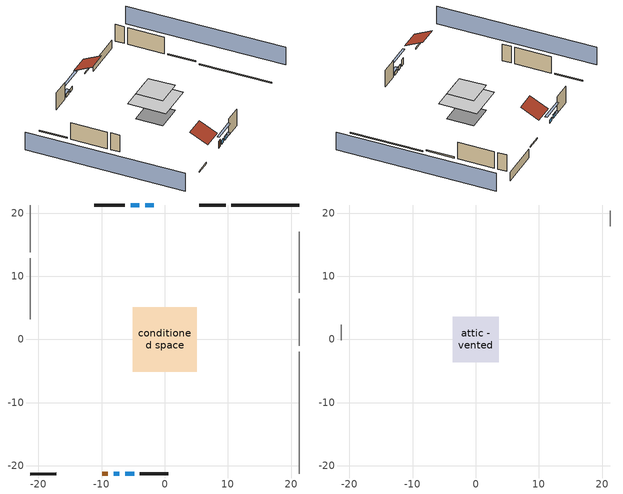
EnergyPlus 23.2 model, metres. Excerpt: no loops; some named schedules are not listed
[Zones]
conditioned space
 floor adiabatic (AdiabaticFloorConstruction): -5.1,-5.1 -5.1,5.1 5.1,5.1 5.1,-5.1 z2.74
 floor foundation (Slab1 construction): -3.6,-3.6 -3.6,3.6 3.6,3.6 3.6,-3.6 z-2.13
 wall outside (RimJoist1 construction): 9.62,21.3 5.48,21.3 z0.3:0.61
 wall outside (RimJoist3 construction): -21.3,-21.3 -17.15,-21.3 z0.3:0.61
 wall outside (AdiabaticWallConstruction 1): -9.9,-21.3 -8.99,-21.3 z0.3:2.34
 wall outside (AdiabaticWallConstruction): -1.77,21.3 -3.11,21.3 / -4.03,21.3 -5.37,21.3 z0.3:1.19; -8.06,-21.3 -7.18,-21.3 z0.3:1.49; -6.25,-21.3 -4.86,-21.3 z0.3:1.25
 wall outside (Wall1 construction): -6.3,21.3 -11.19,21.3 z0.3:5.18
 wall outside (Wall3 construction): -3.93,-21.3 0.58,-21.3 z0.3:5.18
 wall foundation (FoundationWall1 construction): 21.3,21.3 10.55,21.3 z-2.13:0.3
 wall adiabatic (FoundationWall2 construction): 21.3,-21.3 21.3,-1.96 z-0.3:0
 wall adiabatic (RimJoist2 construction): 21.3,-1.03 21.3,6.44 z0.3:0.61
 wall adiabatic (RimJoist4 construction): -21.3,21.3 -21.3,13.83 z0.3:0.61
 wall adiabatic (Wall2 construction): 21.3,7.37 21.3,17.04 z0.3:5.18
 wall adiabatic (Wall4 construction): -21.3,12.9 -21.3,3.23 z0.3:5.18
 window (WindowConstruction): -1.77,21.3 -3.11,21.3 z0.3:1.19
 window (WindowConstruction 1): -4.03,21.3 -5.37,21.3 z0.3:1.19
 window (WindowConstruction 2): -8.06,-21.3 -7.18,-21.3 z0.3:1.49
 window (WindowConstruction 3): -6.25,-21.3 -4.86,-21.3 z0.3:1.25
 door (Door): -9.9,-21.3 -8.99,-21.3 z0.3:2.34
 ceiling adiabatic (AdiabaticFloorConstruction): 5.1,-5.1 5.1,5.1 -5.1,5.1 -5.1,-5.1 z2.74
attic - vented
 floor to conditioned space (Floor1 construction Reversed): -3.6,-3.6 -3.6,3.6 3.6,3.6 3.6,-3.6 z5.18
 wall adiabatic (Wall5 construction): -21.3,2.3 -21.3,-0.1 z0.3:5.18
 wall adiabatic (Wall6 construction): 21.3,17.97 21.3,20.37 z0.3:5.18
 roof outside (Roof1 construction): -0.84,21.3,5.18 -0.84,16.47,7.59 4.55,16.47,7.59 4.55,21.3,5.18
 roof outside (Roof2 construction): -10.83,-21.3,5.18 -10.83,-16.47,7.59 -16.22,-16.47,7.59 -16.22,-21.3,5.18
shading: -29.53,21.3 -29.53,-21.3 / 29.53,-21.3 29.53,21.3 z0:5.18; -5.85,21.3 0.97,21.3 0.97,21.91 -5.85,21.91 z3.93; -5.67,21.3 -3.73,21.3 -3.73,21.91 -5.67,21.91 z1.49; -4.43,-21.3 -10.8,-21.3 -10.8,-21.91 -4.43,-21.91 z4.24; -4.56,-21.3 -6.55,-21.3 -6.55,-21.91 -4.56,-21.91 z1.55
[Building]
Building 1: Terrain=Suburbs
[Site:GroundTemperature:Undisturbed:Xing]
Site Ground Temperature Undisturbed Xing 1: 1.9041, 962, 3688.73, 8.4, 13.9, -0.7, 27, 14
[Site:Location]
Minneapolis Crystal_MN_USA: Latitude {deg}=45.07; Longitude {deg}=-93.35; Time Zone {hr}=-6; Elevation {m}=265
[Site:GroundTemperature:Deep]
8.4, 8.4, 8.4, 8.4, 8.4, 8.4, 8.4, 8.4, 8.4, 8.4, 8.4, 8.4
[Site:GroundTemperature:Shallow]
0.698574, -1.80529, -2.00581, -0.817597, 3.95241, 8.7002, 12.8163, 15.4237, 15.6452, 13.5245, 9.5134, 4.91126
[Site:WaterMainsTemperature]
Calculation Method=Schedule; Temperature Schedule=mains temperature schedule
[Material] Roughness=Rough; Thermal Absorptance=0.9
Name | Thickness {m} | Conductivity {W/m-K} | Density {kg/m3} | Specific Heat {J/kg-K} | Solar Absorptance | Visible Absorptance
asphalt or fiberglass shingles | 0.00635 | 0.162714 | 1121.4 | 1465.45 | 0.85 | 0.85
ceiling loosefill ins | 0.338667 | 0.0480833 | 16.02 | 1046.75 | 0.7 | 0.7
ceiling stud and cavity | 0.1397 | 0.0920385 | 65.682 | 1177.47 | 0.7 | 0.7
concrete 4.0 in. | 0.1016 | 1.803125 | 2242.8 | 837.4 | 0.7 | 0.7
concrete 8.0 in. | 0.2032 | 1.803125 | 2242.8 | 837.4 | 0.7 | 0.7
door material | 0.04445 | 0.0612267 | 512.64 | 1214.23 | 0.7 | 0.7
exterior vertical ins; wall rigid ins | 0.051816 | 0.029427 | 32.04 | 1214.23 | 0.7 | 0.7
floor covering | 0.0127 | 0.0450781 | 54.468 | 1339.84 | 0.9 | 0.9
floor covering 1 | 0.0127 | 0.0433444 | 54.468 | 1339.84 | 0.6 | 0.6
floor rigid ins; wall rigid ins 1 | 0.512978 | 0.029427 | 32.04 | 1214.23 | 0.7 | 0.7
floor stud and cavity | 0.1397 | 1.75129 | 37.0049 | 1207.88 | 0.7 | 0.7
furniture material conditioned space 1 | 0.1524 | 0.115458 | 640.8 | 1214.23 | 0.6 | 0.6
gypsum board | 0.0127 | 0.160291 | 801 | 837.4 | 0.6 | 0.6
gypsum board 1 | 0.0127 | 0.160291 | 801 | 837.4 | 0.7 | 0.7
osb sheathing 0.5 in. | 0.0127 | 0.115458 | 512.64 | 1214.23 | 0.6 | 0.6
osb sheathing 0.5 in. 1; osb sheathing 0.5 in. 2; osb sheathing 0.5 in. 3; osb sheathing 0.5 in. 4; osb sheathing 0.5 in. 5; osb sheathing 0.5 in. 6 | 0.0127 | 0.115458 | 512.64 | 1214.23 | 0.7 | 0.7
osb sheathing 0.75 in. | 0.01905 | 0.115458 | 512.64 | 1214.23 | 0.7 | 0.7
osb sheathing 2.0 in. | 0.0508 | 0.115458 | 512.64 | 1214.23 | 0.7 | 0.7
rim joist stud and cavity | 0.0508 | 0.0316358 | 125.044 | 1163.47 | 0.6 | 0.6
rim joist stud and cavity 1; rim joist stud and cavity 2 | 0.0508 | 0.10928 | 50.32683 | 1063.81 | 0.7 | 0.7
roof rigid ins | 0.00281632 | 0.029427 | 32.04 | 1214.23 | 0.7 | 0.7
vinyl siding | 0.009525 | 0.089435 | 177.822 | 1046.75 | 0.5 | 0.5
wall layer 1 | 0.1524 | 56.523 | 2242.8 | 837.4 | 0.7 | 0.7
wall stud and cavity | 0.1397 | 0.230397 | 139.0536 | 1170.24 | 0.7 | 0.7
wall stud and cavity 1 | 0.1397 | 0.506836 | 139.0536 | 1170.24 | 0.7 | 0.7
wall stud and cavity 2 | 0.1397 | 0.393673 | 139.0536 | 1170.24 | 0.6 | 0.6
wall stud and cavity 3 | 0.0889 | 0.380278 | 52.3479 | 1209.89 | 0.7 | 0.7
wall stud and cavity 4 | 0.0889 | 0.391764 | 83.0341 | 1211.67 | 0.7 | 0.7
wood siding; wood siding 1 | 0.0254 | 0.102417 | 544.68 | 1172.36 | 0.7 | 0.7
[WindowMaterial:SimpleGlazingSystem]
WindowMaterial: U-Factor {W/m2-K}=2.15764; Solar Heat Gain Coefficient=0.44
[Construction]
AdiabaticFloorConstruction: floor stud and cavity, floor rigid ins, osb sheathing 0.75 in., floor covering 1
AdiabaticWallConstruction: wood siding, wall rigid ins 1, wall stud and cavity 3, gypsum board
AdiabaticWallConstruction 1: wood siding 1, wall rigid ins 1, wall stud and cavity 3, gypsum board
Door: door material
Floor1 construction Reversed: gypsum board, ceiling stud and cavity, ceiling loosefill ins
FoundationWall1 construction: concrete 8.0 in., gypsum board 1
FoundationWall2 construction: osb sheathing 0.5 in. 6, wall layer 1, gypsum board
furniture construction conditioned space 1: furniture material conditioned space 1
PartitionWallConstruction: gypsum board, wall stud and cavity 4, gypsum board
RimJoist1 construction; RimJoist3 construction: vinyl siding, osb sheathing 2.0 in., rim joist stud and cavity
RimJoist2 construction: rim joist stud and cavity 1
RimJoist4 construction: rim joist stud and cavity 2
Roof1 construction; Roof2 construction: asphalt or fiberglass shingles, roof rigid ins, osb sheathing 0.5 in.
Slab1 construction: concrete 4.0 in., floor covering
Wall1 construction; Wall3 construction: vinyl siding, wall rigid ins, osb sheathing 0.5 in. 1, wall stud and cavity, gypsum board
Wall2 construction: osb sheathing 0.5 in. 2, wall stud and cavity 1, gypsum board
Wall4 construction: osb sheathing 0.5 in. 3, wall stud and cavity 1, gypsum board
Wall5 construction: osb sheathing 0.5 in. 4, wall stud and cavity 2
Wall6 construction: osb sheathing 0.5 in. 5, wall stud and cavity 2
WindowConstruction; WindowConstruction 1; WindowConstruction 2; WindowConstruction 3: WindowMaterial
[Zone] Multiplier=1; Part of Total Floor Area=Yes
Name | Volume {m3}
attic - vented | 27.9175
conditioned space | 380.125
[Space]
Name | Zone | Volume {m3}
attic - vented 1 | attic - vented | 27.9175
conditioned space 1 | conditioned space | 380.125
[ZoneInfiltration:EffectiveLeakageArea]
infil|attic - vented 1: Zone or Space=attic - vented 1; Schedule=Always On Discrete; Effective Air Leakage Area {cm2}=1731.85; Stack Coefficient=0.000506741; Wind Coefficient=4.22484e-05
[ZoneMixing]
whole house fan mix: Zone or Space=attic - vented; Schedule=Always On Continuous; Design Flow Rate Calculation Method=Flow/Zone; Design Flow Rate {m3/s}=0; Source Zone or Space=conditioned space
[SurfaceProperty:ExposedFoundationPerimeter]
Slab1: Exposed Perimeter Calculation Method=TotalExposedPerimeter; Total Exposed Perimeter {m}=10.7442
[SurfaceProperty:IncidentSolarMultiplier] Incident Solar Multiplier=1; Incident Solar Multiplier Schedule=trans schedule winter=0.85 summer=0.7
Window1; Window2; Window3; Window4
[InternalMass] Zone or ZoneList=conditioned space; Space or SpaceList=conditioned space 1
Name | Construction | Surface Area {m2}
furniture mass conditioned space 1 | furniture construction conditioned space 1 | 62.3271
partition wall mass | PartitionWallConstruction | 155.891
[Lights]
interior lighting: Zone or ZoneList or Space or SpaceList=conditioned space 1; Schedule=lighting_interior; Design Level Calculation Method=LightingLevel; Lighting Level {W}=912.809; Return Air Fraction=0; Fraction Radiant=0.6; Fraction Visible=0.2; Fraction Replaceable=1
[People]
occupants: Zone or ZoneList or Space or SpaceList=conditioned space 1; Number of People Schedule=occupants; Number of People Calculation Method=People; Number of People=2; Fraction Radiant=0.314171; Sensible Heat Fraction=0.56303; Activity Level Schedule=occupants activity schedule; Carbon Dioxide Generation Rate {m3/s-W}=0; Enable ASHRAE 55 Comfort Warnings=No; Mean Radiant Temperature Calculation Type=ZoneAveraged
[ElectricEquipment] Zone or ZoneList or Space or SpaceList=conditioned space 1; Design Level Calculation Method=EquipmentLevel
Name | Schedule | Design Level {W} | Fraction Latent | Fraction Radiant | Fraction Lost
ceiling fan | ceiling_fan | 16.713 | 0 | 0.558 | 0
clothes dryer | clothes_dryer | 3127.5 | 0.015 | 0.081 | 0.85
clothes washer | clothes_washer | 156.412 | 0.03 | 0.162 | 0.7
cooking range | cooking_range | 1543.72 | 0.08 | 0.432 | 0.2
dishwasher | dishwasher | 319.298 | 0.3 | 0.18 | 0.4
fridge | fridge schedule | 57.4402 | 0 | 0.6 | 0
mech vent bath fan 0 | mech vent bath fan 0 schedule | 30 | 0 | 0 | 1
mech vent house fan | mech vent house fan schedule | 0 | 0 | 0 | 1
mech vent house fan cfis | mech vent house fan cfis schedule | 0 | 0 | 0 | 0
mech vent range fan 0 | mech vent range fan 0 schedule | 30 | 0 | 0 | 1
misc plug loads | plug_loads_other | 448.759 | 0.021 | 0.558 | 0.049
whole house fan | Always On Discrete | 0 | 0 | 0 | 1
[OtherEquipment] Zone or ZoneList or Space or SpaceList=conditioned space 1; Design Level Calculation Method=EquipmentLevel
Name | Fuel Type | Schedule | Design Level {W} | Fraction Latent | Fraction Radiant | Fraction Lost
mech vent house fan latent load equip | None | Always On Discrete | 0 | 1 | 0 | 0
mech vent house fan sensible load equip | None | Always On Discrete | 0 | 0 | 0 | 0
water heater energy adjustment1 | NaturalGas | Always On Discrete | 0.01 | 0 | 0 | 1
water latent | None | hot_water_fixtures | 239.773 | 1 | 0 | 0
water sensible | None | hot_water_fixtures | -236.306 | 0 | 0.6 | 0
[ZoneInfiltration:DesignFlowRate] Zone or ZoneList or Space or SpaceList=conditioned space 1; Schedule=Always On Discrete; Design Flow Rate Calculation Method=Flow/Zone; Design Flow Rate {m3/s}=0
infil flow; natural vent flow; whole house fan flow
[GroundHeatExchanger:System]
ground source heat pump exchanger: Design Flow Rate {m3/s}=0.000189271; Undisturbed Ground Temperature Model Type=Site:GroundTemperature:Undisturbed:Xing; Undisturbed Ground Temperature Model=Site Ground Temperature Undisturbed Xing 1; Ground Thermal Conductivity {W/m-K}=1.9041; Ground Thermal Heat Capacity {J/m3-K}=3.54856e+06; GHE:Vertical:ResponseFactors Object=ground source heat pump exchanger Response Factors
[GroundHeatExchanger:Vertical:Properties]
ground source heat pump exchanger Properties: Depth of Top of Borehole {m}=1; Borehole Length {m}=73.7616; Borehole Diameter {m}=0.127; Grout Thermal Conductivity {W/m-K}=0.6924; Grout Thermal Heat Capacity {J/m3-K}=3900000; Pipe Thermal Conductivity {W/m-K}=0.39813; Pipe Thermal Heat Capacity {J/m3-K}=1770000; Pipe Outer Diameter {m}=0.02667; Pipe Thickness {m}=0.0024257; U-Tube Distance {m}=0.0512089
[GroundHeatExchanger:ResponseFactors]
ground source heat pump exchanger Response Factors: GHE:Vertical:Properties Object=ground source heat pump exchanger Properties; Number of Boreholes=3; G-Function Reference Ratio=0.0005; g-Function Ln(T/Ts) Value 1=-8.5; g-Function g Value 1=2.679; g-Function Ln(T/Ts) Value 2=-7.8; g-Function g Value 2=3.023; g-Function Ln(T/Ts) Value 3=-7.2; g-Function g Value 3=3.318; g-Function Ln(T/Ts) Value 4=-6.5; g-Function g Value 4=3.664; g-Function Ln(T/Ts) Value 5=-5.9; g-Function g Value 5=3.962; g-Function Ln(T/Ts) Value 6=-5.2; g-Function g Value 6=4.311; g-Function Ln(T/Ts) Value 7=-4.5; g-Function g Value 7=4.681; g-Function Ln(T/Ts) Value 8=-3.963; g-Function g Value 8=4.942; g-Function Ln(T/Ts) Value 9=-3.27; g-Function g Value 9=5.484; g-Function Ln(T/Ts) Value 10=-2.864; g-Function g Value 10=5.844; g-Function Ln(T/Ts) Value 11=-2.577; g-Function g Value 11=6.116; g-Function Ln(T/Ts) Value 12=-2.171; g-Function g Value 12=6.518; g-Function Ln(T/Ts) Value 13=-1.884; g-Function g Value 13=6.807; g-Function Ln(T/Ts) Value 14=-1.191; g-Function g Value 14=7.453; g-Function Ln(T/Ts) Value 15=-0.497; g-Function g Value 15=8.091; g-Function Ln(T/Ts) Value 16=-0.274; g-Function g Value 16=8.269; g-Function Ln(T/Ts) Value 17=-0.051; g-Function g Value 17=8.435; g-Function Ln(T/Ts) Value 18=0.196; g-Function g Value 18=8.595; g-Function Ln(T/Ts) Value 19=0.419; g-Function g Value 19=8.719; g-Function Ln(T/Ts) Value 20=0.642; g-Function g Value 20=8.826; g-Function Ln(T/Ts) Value 21=0.873; g-Function g Value 21=8.919; g-Function Ln(T/Ts) Value 22=1.112; g-Function g Value 22=8.999; g-Function Ln(T/Ts) Value 23=1.335; g-Function g Value 23=9.06; g-Function Ln(T/Ts) Value 24=1.679; g-Function g Value 24=9.128; g-Function Ln(T/Ts) Value 25=2.028; g-Function g Value 25=9.175; g-Function Ln(T/Ts) Value 26=2.275; g-Function g Value 26=9.198; g-Function Ln(T/Ts) Value 27=3.003; g-Function g Value 27=9.235
[Foundation:Kiva]
Foundation Kiva 1: Initial Indoor Air Temperature {C}=22.2222; Wall Height Above Grade {m}=0.3048; Wall Depth Below Slab {m}=0.2032; Custom Block Material Name 1=exterior vertical ins; Custom Block Depth 1 {m}=2.4384; Custom Block X Position 1 {m}=0.2159; Custom Block Z Position 1 {m}=0
[Foundation:Kiva:Settings]
Soil Conductivity {W/m-K}=1.9041; Soil Density {kg/m3}=1842.3; Soil Specific Heat {J/kg-K}=418.7; Ground Solar Absorptivity=0.9; Ground Thermal Absorptivity=0.9; Ground Surface Roughness {m}=0.03; Far-Field Width {m}=40; Deep-Ground Boundary Condition=ZeroFlux; Deep-Ground Depth {m}=40; Minimum Cell Dimension {m}=0.2; Maximum Cell Growth Coefficient=3; Simulation Timestep=Timestep
[Exterior:Lights]
exterior lighting: Schedule=exterior lighting schedule; Design Level {W}=66.4932
[Schedule:Constant]
Name | Hourly Value
Always On Continuous; mech vent house fan schedule; mech vent house fan cfis schedule; Always On Discrete | 1
occupants activity schedule | 117.228
[Schedule:Day:Interval]
trans schedule winter=0.85 summer=0.7 allday1; trans schedule winter=0.85 summer=0.7 allday274: No, 24:00, 0.85
trans schedule winter=0.85 summer=0.7 allday152: No, 24:00, 0.7
trans schedule winter=0.85 summer=0.7 default day; fridge schedule default day: No, 24:00, 0
fridge schedule allday1: No, 01:00, 0.610949, 02:00, 0.595675, 03:00, 0.580401, 04:00, 0.565128, 06:00, 0.549854, 07:00, 0.580401, 08:00, 0.610949, 10:00, 0.626223, 12:00, 0.610949, 15:00, 0.641496, 16:00, 0.626223, 17:00, 0.672044, 18:00, 0.733139, 19:00, 0.763686, 20:00, 0.733139, 21:00, 0.717865, 22:00, 0.702591, 23:00, 0.672044, 24:00, 0.626223
fridge schedule allday2: No, 01:00, 0.609489, 02:00, 0.594252, 03:00, 0.579015, 04:00, 0.563777, 06:00, 0.54854, 07:00, 0.579015, 08:00, 0.609489, 10:00, 0.624726, 12:00, 0.609489, 15:00, 0.639964, 16:00, 0.624726, 17:00, 0.670438, 18:00, 0.731387, 19:00, 0.761861, 20:00, 0.731387, 21:00, 0.71615, 22:00, 0.700912, 23:00, 0.670438, 24:00, 0.624726
[Schedule:Week:Daily]
trans schedule winter=0.85 summer=0.7 Week Rule - Jan1-May26: trans schedule winter=0.85 summer=0.7 allday1, trans schedule winter=0.85 summer=0.7 allday1, trans schedule winter=0.85 summer=0.7 allday1, trans schedule winter=0.85 summer=0.7 allday1, trans schedule winter=0.85 summer=0.7 allday1, trans schedule winter=0.85 summer=0.7 allday1, trans schedule winter=0.85 summer=0.7 allday1, trans schedule winter=0.85 summer=0.7 default day, trans schedule winter=0.85 summer=0.7 default day, trans schedule winter=0.85 summer=0.7 default day, trans schedule winter=0.85 summer=0.7 default day, trans schedule winter=0.85 summer=0.7 default day
trans schedule winter=0.85 summer=0.7 Week Rule - May27-Jun2: trans schedule winter=0.85 summer=0.7 allday1, trans schedule winter=0.85 summer=0.7 allday1, trans schedule winter=0.85 summer=0.7 allday1, trans schedule winter=0.85 summer=0.7 allday1, trans schedule winter=0.85 summer=0.7 allday1, trans schedule winter=0.85 summer=0.7 allday152, trans schedule winter=0.85 summer=0.7 allday152, trans schedule winter=0.85 summer=0.7 default day, trans schedule winter=0.85 summer=0.7 default day, trans schedule winter=0.85 summer=0.7 default day, trans schedule winter=0.85 summer=0.7 default day, trans schedule winter=0.85 summer=0.7 default day
trans schedule winter=0.85 summer=0.7 Week Rule - Jun3-Sep29: trans schedule winter=0.85 summer=0.7 allday152, trans schedule winter=0.85 summer=0.7 allday152, trans schedule winter=0.85 summer=0.7 allday152, trans schedule winter=0.85 summer=0.7 allday152, trans schedule winter=0.85 summer=0.7 allday152, trans schedule winter=0.85 summer=0.7 allday152, trans schedule winter=0.85 summer=0.7 allday152, trans schedule winter=0.85 summer=0.7 default day, trans schedule winter=0.85 summer=0.7 default day, trans schedule winter=0.85 summer=0.7 default day, trans schedule winter=0.85 summer=0.7 default day, trans schedule winter=0.85 summer=0.7 default day
trans schedule winter=0.85 summer=0.7 Week Rule - Sep30-Oct6: trans schedule winter=0.85 summer=0.7 allday152, trans schedule winter=0.85 summer=0.7 allday274, trans schedule winter=0.85 summer=0.7 allday274, trans schedule winter=0.85 summer=0.7 allday274, trans schedule winter=0.85 summer=0.7 allday274, trans schedule winter=0.85 summer=0.7 allday274, trans schedule winter=0.85 summer=0.7 allday274, trans schedule winter=0.85 summer=0.7 default day, trans schedule winter=0.85 summer=0.7 default day, trans schedule winter=0.85 summer=0.7 default day, trans schedule winter=0.85 summer=0.7 default day, trans schedule winter=0.85 summer=0.7 default day
trans schedule winter=0.85 summer=0.7 Week Rule - Oct7-Dec31: trans schedule winter=0.85 summer=0.7 allday274, trans schedule winter=0.85 summer=0.7 allday274, trans schedule winter=0.85 summer=0.7 allday274, trans schedule winter=0.85 summer=0.7 allday274, trans schedule winter=0.85 summer=0.7 allday274, trans schedule winter=0.85 summer=0.7 allday274, trans schedule winter=0.85 summer=0.7 allday274, trans schedule winter=0.85 summer=0.7 default day, trans schedule winter=0.85 summer=0.7 default day, trans schedule winter=0.85 summer=0.7 default day, trans schedule winter=0.85 summer=0.7 default day, trans schedule winter=0.85 summer=0.7 default day
fridge schedule Week Rule - Jan1-Jan27: fridge schedule allday1, fridge schedule allday1, fridge schedule allday1, fridge schedule allday1, fridge schedule allday1, fridge schedule allday1, fridge schedule allday1, fridge schedule default day, fridge schedule default day, fridge schedule default day, fridge schedule default day, fridge schedule default day
fridge schedule Week Rule - Jan28-Feb3: fridge schedule allday1, fridge schedule allday1, fridge schedule allday1, fridge schedule allday1, fridge schedule allday2, fridge schedule allday2, fridge schedule allday2, fridge schedule default day, fridge schedule default day, fridge schedule default day, fridge schedule default day, fridge schedule default day
fridge schedule Week Rule - Feb4-Feb24: fridge schedule allday2, fridge schedule allday2, fridge schedule allday2, fridge schedule allday2, fridge schedule allday2, fridge schedule allday2, fridge schedule allday2, fridge schedule default day, fridge schedule default day, fridge schedule default day, fridge schedule default day, fridge schedule default day
fridge schedule Week Rule - Feb25-Mar3: fridge schedule allday2, fridge schedule allday2, fridge schedule allday2, fridge schedule allday2, fridge schedule allday3, fridge schedule allday3, fridge schedule allday3, fridge schedule default day, fridge schedule default day, fridge schedule default day, fridge schedule default day, fridge schedule default day
fridge schedule Week Rule - Mar4-May26: fridge schedule allday3, fridge schedule allday3, fridge schedule allday3, fridge schedule allday3, fridge schedule allday3, fridge schedule allday3, fridge schedule allday3, fridge schedule default day, fridge schedule default day, fridge schedule default day, fridge schedule default day, fridge schedule default day
fridge schedule Week Rule - May27-Jun2: fridge schedule allday3, fridge schedule allday3, fridge schedule allday3, fridge schedule allday3, fridge schedule allday3, fridge schedule allday6, fridge schedule allday6, fridge schedule default day, fridge schedule default day, fridge schedule default day, fridge schedule default day, fridge schedule default day
fridge schedule Week Rule - Jun3-Sep29: fridge schedule allday6, fridge schedule allday6, fridge schedule allday6, fridge schedule allday6, fridge schedule allday6, fridge schedule allday6, fridge schedule allday6, fridge schedule default day, fridge schedule default day, fridge schedule default day, fridge schedule default day, fridge schedule default day
fridge schedule Week Rule - Sep30-Oct6: fridge schedule allday6, fridge schedule allday10, fridge schedule allday10, fridge schedule allday10, fridge schedule allday10, fridge schedule allday10, fridge schedule allday10, fridge schedule default day, fridge schedule default day, fridge schedule default day, fridge schedule default day, fridge schedule default day
fridge schedule Week Rule - Oct7-Oct27: fridge schedule allday10, fridge schedule allday10, fridge schedule allday10, fridge schedule allday10, fridge schedule allday10, fridge schedule allday10, fridge schedule allday10, fridge schedule default day, fridge schedule default day, fridge schedule default day, fridge schedule default day, fridge schedule default day
fridge schedule Week Rule - Oct28-Nov3: fridge schedule allday10, fridge schedule allday10, fridge schedule allday10, fridge schedule allday10, fridge schedule allday11, fridge schedule allday11, fridge schedule allday11, fridge schedule default day, fridge schedule default day, fridge schedule default day, fridge schedule default day, fridge schedule default day
fridge schedule Week Rule - Nov4-Nov24: fridge schedule allday11, fridge schedule allday11, fridge schedule allday11, fridge schedule allday11, fridge schedule allday11, fridge schedule allday11, fridge schedule allday11, fridge schedule default day, fridge schedule default day, fridge schedule default day, fridge schedule default day, fridge schedule default day
fridge schedule Week Rule - Nov25-Dec1: fridge schedule allday11, fridge schedule allday11, fridge schedule allday11, fridge schedule allday11, fridge schedule allday11, fridge schedule allday11, fridge schedule allday12, fridge schedule default day, fridge schedule default day, fridge schedule default day, fridge schedule default day, fridge schedule default day
fridge schedule Week Rule - Dec2-Dec31: fridge schedule allday12, fridge schedule allday12, fridge schedule allday12, fridge schedule allday12, fridge schedule allday12, fridge schedule allday12, fridge schedule allday12, fridge schedule default day, fridge schedule default day, fridge schedule default day, fridge schedule default day, fridge schedule default day
mech vent bath fan 0 schedule Week Rule - Jan1-Dec31: mech vent bath fan 0 schedule allday1, mech vent bath fan 0 schedule allday1, mech vent bath fan 0 schedule allday1, mech vent bath fan 0 schedule allday1, mech vent bath fan 0 schedule allday1, mech vent bath fan 0 schedule allday1, mech vent bath fan 0 schedule allday1, mech vent bath fan 0 schedule default day, mech vent bath fan 0 schedule default day, mech vent bath fan 0 schedule default day, mech vent bath fan 0 schedule default day, mech vent bath fan 0 schedule default day
mech vent range fan 0 schedule Week Rule - Jan1-Dec31: mech vent range fan 0 schedule allday1, mech vent range fan 0 schedule allday1, mech vent range fan 0 schedule allday1, mech vent range fan 0 schedule allday1, mech vent range fan 0 schedule allday1, mech vent range fan 0 schedule allday1, mech vent range fan 0 schedule allday1, mech vent range fan 0 schedule default day, mech vent range fan 0 schedule default day, mech vent range fan 0 schedule default day, mech vent range fan 0 schedule default day, mech vent range fan 0 schedule default day
exterior lighting schedule Week Rule - Jan1-Jan6: exterior lighting schedule weekday1, exterior lighting schedule weekday1, exterior lighting schedule weekday1, exterior lighting schedule weekday1, exterior lighting schedule weekday1, exterior lighting schedule weekday1, exterior lighting schedule weekend1, exterior lighting schedule default day, exterior lighting schedule default day, exterior lighting schedule default day, exterior lighting schedule default day, exterior lighting schedule default day
exterior lighting schedule Week Rule - Jan7-Jan27: exterior lighting schedule weekend1, exterior lighting schedule weekday1, exterior lighting schedule weekday1, exterior lighting schedule weekday1, exterior lighting schedule weekday1, exterior lighting schedule weekday1, exterior lighting schedule weekend1, exterior lighting schedule default day, exterior lighting schedule default day, exterior lighting schedule default day, exterior lighting schedule default day, exterior lighting schedule default day
exterior lighting schedule Week Rule - Jan28-Feb3: exterior lighting schedule weekend1, exterior lighting schedule weekday1, exterior lighting schedule weekday1, exterior lighting schedule weekday1, exterior lighting schedule weekday2, exterior lighting schedule weekday2, exterior lighting schedule weekend2, exterior lighting schedule default day, exterior lighting schedule default day, exterior lighting schedule default day, exterior lighting schedule default day, exterior lighting schedule default day
exterior lighting schedule Week Rule - Feb4-Feb24: exterior lighting schedule weekend2, exterior lighting schedule weekday2, exterior lighting schedule weekday2, exterior lighting schedule weekday2, exterior lighting schedule weekday2, exterior lighting schedule weekday2, exterior lighting schedule weekend2, exterior lighting schedule default day, exterior lighting schedule default day, exterior lighting schedule default day, exterior lighting schedule default day, exterior lighting schedule default day
exterior lighting schedule Week Rule - Feb25-Mar3: exterior lighting schedule weekend2, exterior lighting schedule weekday2, exterior lighting schedule weekday2, exterior lighting schedule weekday2, exterior lighting schedule weekday3, exterior lighting schedule weekday3, exterior lighting schedule weekend3, exterior lighting schedule default day, exterior lighting schedule default day, exterior lighting schedule default day, exterior lighting schedule default day, exterior lighting schedule default day
exterior lighting schedule Week Rule - Mar4-Mar31: exterior lighting schedule weekend3, exterior lighting schedule weekday3, exterior lighting schedule weekday3, exterior lighting schedule weekday3, exterior lighting schedule weekday3, exterior lighting schedule weekday3, exterior lighting schedule weekend3, exterior lighting schedule default day, exterior lighting schedule default day, exterior lighting schedule default day, exterior lighting schedule default day, exterior lighting schedule default day
exterior lighting schedule Week Rule - Apr1-Apr28: exterior lighting schedule weekend4, exterior lighting schedule weekday4, exterior lighting schedule weekday4, exterior lighting schedule weekday4, exterior lighting schedule weekday4, exterior lighting schedule weekday4, exterior lighting schedule weekend4, exterior lighting schedule default day, exterior lighting schedule default day, exterior lighting schedule default day, exterior lighting schedule default day, exterior lighting schedule default day
exterior lighting schedule Week Rule - Apr29-May5: exterior lighting schedule weekend4, exterior lighting schedule weekday4, exterior lighting schedule weekday5, exterior lighting schedule weekday5, exterior lighting schedule weekday5, exterior lighting schedule weekday5, exterior lighting schedule weekend5, exterior lighting schedule default day, exterior lighting schedule default day, exterior lighting schedule default day, exterior lighting schedule default day, exterior lighting schedule default day
exterior lighting schedule Week Rule - May6-May26: exterior lighting schedule weekend5, exterior lighting schedule weekday5, exterior lighting schedule weekday5, exterior lighting schedule weekday5, exterior lighting schedule weekday5, exterior lighting schedule weekday5, exterior lighting schedule weekend5, exterior lighting schedule default day, exterior lighting schedule default day, exterior lighting schedule default day, exterior lighting schedule default day, exterior lighting schedule default day
exterior lighting schedule Week Rule - May27-Jun2: exterior lighting schedule weekend5, exterior lighting schedule weekday5, exterior lighting schedule weekday5, exterior lighting schedule weekday5, exterior lighting schedule weekday5, exterior lighting schedule weekday6, exterior lighting schedule weekend6, exterior lighting schedule default day, exterior lighting schedule default day, exterior lighting schedule default day, exterior lighting schedule default day, exterior lighting schedule default day
exterior lighting schedule Week Rule - Jun3-Jun30: exterior lighting schedule weekend6, exterior lighting schedule weekday6, exterior lighting schedule weekday6, exterior lighting schedule weekday6, exterior lighting schedule weekday6, exterior lighting schedule weekday6, exterior lighting schedule weekend6, exterior lighting schedule default day, exterior lighting schedule default day, exterior lighting schedule default day, exterior lighting schedule default day, exterior lighting schedule default day
exterior lighting schedule Week Rule - Jul1-Aug25: exterior lighting schedule weekend7, exterior lighting schedule weekday7, exterior lighting schedule weekday7, exterior lighting schedule weekday7, exterior lighting schedule weekday7, exterior lighting schedule weekday7, exterior lighting schedule weekend7, exterior lighting schedule default day, exterior lighting schedule default day, exterior lighting schedule default day, exterior lighting schedule default day, exterior lighting schedule default day
exterior lighting schedule Week Rule - Aug26-Sep1: exterior lighting schedule weekend7, exterior lighting schedule weekday7, exterior lighting schedule weekday7, exterior lighting schedule weekday7, exterior lighting schedule weekday7, exterior lighting schedule weekday7, exterior lighting schedule weekend9, exterior lighting schedule default day, exterior lighting schedule default day, exterior lighting schedule default day, exterior lighting schedule default day, exterior lighting schedule default day
exterior lighting schedule Week Rule - Sep2-Sep29: exterior lighting schedule weekend9, exterior lighting schedule weekday9, exterior lighting schedule weekday9, exterior lighting schedule weekday9, exterior lighting schedule weekday9, exterior lighting schedule weekday9, exterior lighting schedule weekend9, exterior lighting schedule default day, exterior lighting schedule default day, exterior lighting schedule default day, exterior lighting schedule default day, exterior lighting schedule default day
exterior lighting schedule Week Rule - Sep30-Oct6: exterior lighting schedule weekend9, exterior lighting schedule weekday10, exterior lighting schedule weekday10, exterior lighting schedule weekday10, exterior lighting schedule weekday10, exterior lighting schedule weekday10, exterior lighting schedule weekend10, exterior lighting schedule default day, exterior lighting schedule default day, exterior lighting schedule default day, exterior lighting schedule default day, exterior lighting schedule default day
exterior lighting schedule Week Rule - Oct7-Oct27: exterior lighting schedule weekend10, exterior lighting schedule weekday10, exterior lighting schedule weekday10, exterior lighting schedule weekday10, exterior lighting schedule weekday10, exterior lighting schedule weekday10, exterior lighting schedule weekend10, exterior lighting schedule default day, exterior lighting schedule default day, exterior lighting schedule default day, exterior lighting schedule default day, exterior lighting schedule default day
exterior lighting schedule Week Rule - Oct28-Nov3: exterior lighting schedule weekend10, exterior lighting schedule weekday10, exterior lighting schedule weekday10, exterior lighting schedule weekday10, exterior lighting schedule weekday11, exterior lighting schedule weekday11, exterior lighting schedule weekend11, exterior lighting schedule default day, exterior lighting schedule default day, exterior lighting schedule default day, exterior lighting schedule default day, exterior lighting schedule default day
exterior lighting schedule Week Rule - Nov4-Nov24: exterior lighting schedule weekend11, exterior lighting schedule weekday11, exterior lighting schedule weekday11, exterior lighting schedule weekday11, exterior lighting schedule weekday11, exterior lighting schedule weekday11, exterior lighting schedule weekend11, exterior lighting schedule default day, exterior lighting schedule default day, exterior lighting schedule default day, exterior lighting schedule default day, exterior lighting schedule default day
exterior lighting schedule Week Rule - Nov25-Dec1: exterior lighting schedule weekend11, exterior lighting schedule weekday11, exterior lighting schedule weekday11, exterior lighting schedule weekday11, exterior lighting schedule weekday11, exterior lighting schedule weekday11, exterior lighting schedule weekend12, exterior lighting schedule default day, exterior lighting schedule default day, exterior lighting schedule default day, exterior lighting schedule default day, exterior lighting schedule default day
exterior lighting schedule Week Rule - Dec2-Dec31: exterior lighting schedule weekend12, exterior lighting schedule weekday12, exterior lighting schedule weekday12, exterior lighting schedule weekday12, exterior lighting schedule weekday12, exterior lighting schedule weekday12, exterior lighting schedule weekend12, exterior lighting schedule default day, exterior lighting schedule default day, exterior lighting schedule default day, exterior lighting schedule default day, exterior lighting schedule default day
[Schedule:Year]
trans schedule winter=0.85 summer=0.7: trans schedule winter=0.85 summer=0.7 Week Rule - Jan1-May26, 1, 1, 5, 26, trans schedule winter=0.85 summer=0.7 Week Rule - May27-Jun2, 5, 27, 6, 2, trans schedule winter=0.85 summer=0.7 Week Rule - Jun3-Sep29, 6, 3, 9, 29, trans schedule winter=0.85 summer=0.7 Week Rule - Sep30-Oct6, 9, 30, 10, 6, trans schedule winter=0.85 summer=0.7 Week Rule - Oct7-Dec31, 10, 7, 12, 31
fridge schedule: fridge schedule Week Rule - Jan1-Jan27, 1, 1, 1, 27, fridge schedule Week Rule - Jan28-Feb3, 1, 28, 2, 3, fridge schedule Week Rule - Feb4-Feb24, 2, 4, 2, 24, fridge schedule Week Rule - Feb25-Mar3, 2, 25, 3, 3, fridge schedule Week Rule - Mar4-May26, 3, 4, 5, 26, fridge schedule Week Rule - May27-Jun2, 5, 27, 6, 2, fridge schedule Week Rule - Jun3-Sep29, 6, 3, 9, 29, fridge schedule Week Rule - Sep30-Oct6, 9, 30, 10, 6, fridge schedule Week Rule - Oct7-Oct27, 10, 7, 10, 27, fridge schedule Week Rule - Oct28-Nov3, 10, 28, 11, 3, fridge schedule Week Rule - Nov4-Nov24, 11, 4, 11, 24, fridge schedule Week Rule - Nov25-Dec1, 11, 25, 12, 1, fridge schedule Week Rule - Dec2-Dec31, 12, 2, 12, 31
mech vent bath fan 0 schedule: mech vent bath fan 0 schedule Week Rule - Jan1-Dec31, 1, 1, 12, 31
mech vent range fan 0 schedule: mech vent range fan 0 schedule Week Rule - Jan1-Dec31, 1, 1, 12, 31
exterior lighting schedule: exterior lighting schedule Week Rule - Jan1-Jan6, 1, 1, 1, 6, exterior lighting schedule Week Rule - Jan7-Jan27, 1, 7, 1, 27, exterior lighting schedule Week Rule - Jan28-Feb3, 1, 28, 2, 3, exterior lighting schedule Week Rule - Feb4-Feb24, 2, 4, 2, 24, exterior lighting schedule Week Rule - Feb25-Mar3, 2, 25, 3, 3, exterior lighting schedule Week Rule - Mar4-Mar31, 3, 4, 3, 31, exterior lighting schedule Week Rule - Apr1-Apr28, 4, 1, 4, 28, exterior lighting schedule Week Rule - Apr29-May5, 4, 29, 5, 5, exterior lighting schedule Week Rule - May6-May26, 5, 6, 5, 26, exterior lighting schedule Week Rule - May27-Jun2, 5, 27, 6, 2, exterior lighting schedule Week Rule - Jun3-Jun30, 6, 3, 6, 30, exterior lighting schedule Week Rule - Jul1-Aug25, 7, 1, 8, 25, exterior lighting schedule Week Rule - Aug26-Sep1, 8, 26, 9, 1, exterior lighting schedule Week Rule - Sep2-Sep29, 9, 2, 9, 29, exterior lighting schedule Week Rule - Sep30-Oct6, 9, 30, 10, 6, exterior lighting schedule Week Rule - Oct7-Oct27, 10, 7, 10, 27, exterior lighting schedule Week Rule - Oct28-Nov3, 10, 28, 11, 3, exterior lighting schedule Week Rule - Nov4-Nov24, 11, 4, 11, 24, exterior lighting schedule Week Rule - Nov25-Dec1, 11, 25, 12, 1, exterior lighting schedule Week Rule - Dec2-Dec31, 12, 2, 12, 31
[Schedule:File] File=in.schedules.csv; Rows to Skip at Top=1; Number of Hours of Data=8760; Column Separator=Comma; Interpolate to Timestep=No; Minutes per Item=60; Adjust Schedule for Daylight Savings=Yes
Name | Column Number
lighting_interior | 2
occupants | 1
ceiling_fan | 8
clothes_dryer | 7
clothes_washer | 6
cooking_range | 4
dishwasher | 5
plug_loads_other | 9
hot_water_fixtures | 13
[Schedule:Compact]
mains temperature schedule: Through: 01/01, For: AllDays, Until: 24:00, 5.64167, Through: 01/02, For: AllDays, Until: 24:00, 5.55778, Through: 01/03, For: AllDays, Until: 24:00, 5.47556, Through: 01/04, For: AllDays, Until: 24:00, 5.395, Through: 01/05, For: AllDays, Until: 24:00, 5.31556, Through: 01/06, For: AllDays, Until: 24:00, 5.23722, Through: 01/07, For: AllDays, Until: 24:00, 5.16056, Through: 01/08, For: AllDays, Until: 24:00, 5.08556, Through: 01/09, For: AllDays, Until: 24:00, 5.01167, Through: 01/10, For: AllDays, Until: 24:00, 4.93944, Through: 01/11, For: AllDays, Until: 24:00, 4.86833, Through: 01/12, For: AllDays, Until: 24:00, 4.79944, Through: 01/13, For: AllDays, Until: 24:00, 4.73167, Through: 01/14, For: AllDays, Until: 24:00, 4.665, Through: 01/15, For: AllDays, Until: 24:00, 4.60056, Through: 01/16, For: AllDays, Until: 24:00, 4.53778, Through: 01/17, For: AllDays, Until: 24:00, 4.47611, Through: 01/18, For: AllDays, Until: 24:00, 4.41611, Through: 01/19, For: AllDays, Until: 24:00, 4.35833, Through: 01/20, For: AllDays, Until: 24:00, 4.30167, Through: 01/21, For: AllDays, Until: 24:00, 4.24722, Through: 01/22, For: AllDays, Until: 24:00, 4.19389, Through: 01/23, For: AllDays, Until: 24:00, 4.14278, Through: 01/24, For: AllDays, Until: 24:00, 4.09278, Through: 01/25, For: AllDays, Until: 24:00, 4.045, Through: 01/26, For: AllDays, Until: 24:00, 3.99889, Through: 01/27, For: AllDays, Until: 24:00, 3.95444, Through: 01/28, For: AllDays, Until: 24:00, 3.91222, Through: 01/29, For: AllDays, Until: 24:00, 3.87111, Through: 01/30, For: AllDays, Until: 24:00, 3.83222, Through: 01/31, For: AllDays, Until: 24:00, 3.795, Through: 02/01, For: AllDays, Until: 24:00, 3.76, Through: 02/02, For: AllDays, Until: 24:00, 3.72667, Through: 02/03, For: AllDays, Until: 24:00, 3.695, Through: 02/04, For: AllDays, Until: 24:00, 3.665, Through: 02/05, For: AllDays, Until: 24:00, 3.63722, Through: 02/06, For: AllDays, Until: 24:00, 3.61167, Through: 02/07, For: AllDays, Until: 24:00, 3.58722, Through: 02/08, For: AllDays, Until: 24:00, 3.565, Through: 02/09, For: AllDays, Until: 24:00, 3.545, Through: 02/10, For: AllDays, Until: 24:00, 3.52667, Through: 02/11, For: AllDays, Until: 24:00, 3.51, Through: 02/12, For: AllDays, Until: 24:00, 3.49556, Through: 02/13, For: AllDays, Until: 24:00, 3.48278, Through: 02/14, For: AllDays, Until: 24:00, 3.47222, Through: 02/15, For: AllDays, Until: 24:00, 3.46333, Through: 02/16, For: AllDays, Until: 24:00, 3.45667, Through: 02/17, For: AllDays, Until: 24:00, 3.45167, Through: 02/18, For: AllDays, Until: 24:00, 3.44889, Through: 02/19, For: AllDays, Until: 24:00, 3.44778, Through: 02/20, For: AllDays, Until: 24:00, 3.44889, Through: 02/21, For: AllDays, Until: 24:00, 3.45167, Through: 02/22, For: AllDays, Until: 24:00, 3.45667, Through: 02/23, For: AllDays, Until: 24:00, 3.46333, Through: 02/24, For: AllDays, Until: 24:00, 3.47222, Through: 02/25, For: AllDays, Until: 24:00, 3.48278, Through: 02/26, For: AllDays, Until: 24:00, 3.495, Through: 02/27, For: AllDays, Until: 24:00, 3.51, Through: 02/28, For: AllDays, Until: 24:00, 3.52611, Through: 03/01, For: AllDays, Until: 24:00, 3.54444, Through: 03/02, For: AllDays, Until: 24:00, 3.56444, Through: 03/03, For: AllDays, Until: 24:00, 3.58667, Through: 03/04, For: AllDays, Until: 24:00, 3.61056, Through: 03/05, For: AllDays, Until: 24:00, 3.63667, Through: 03/06, For: AllDays, Until: 24:00, 3.66444, Through: 03/07, For: AllDays, Until: 24:00, 3.69444, Through: 03/08, For: AllDays, Until: 24:00, 3.72556, Through: 03/09, For: AllDays, Until: 24:00, 3.75889, Through: 03/10, For: AllDays, Until: 24:00, 3.79444, Through: 03/11, For: AllDays, Until: 24:00, 3.83167, Through: 03/12, For: AllDays, Until: 24:00, 3.87056, Through: 03/13, For: AllDays, Until: 24:00, 3.91111, Through: 03/14, For: AllDays, Until: 24:00, 3.95333, Through: 03/15, For: AllDays, Until: 24:00, 3.99778, Through: 03/16, For: AllDays, Until: 24:00, 4.04389, Through: 03/17, For: AllDays, Until: 24:00, 4.09167, Through: 03/18, For: AllDays, Until: 24:00, 4.14111, Through: 03/19, For: AllDays, Until: 24:00, 4.19278, Through: 03/20, For: AllDays, Until: 24:00, 4.24556, Through: 03/21, For: AllDays, Until: 24:00, 4.30056, Through: 03/22, For: AllDays, Until: 24:00, 4.35667, Through: 03/23, For: AllDays, Until: 24:00, 4.415, Through: 03/24, For: AllDays, Until: 24:00, 4.475, Through: 03/25, For: AllDays, Until: 24:00, 4.53611, Through: 03/26, For: AllDays, Until: 24:00, 4.59889, Through: 03/27, For: AllDays, Until: 24:00, 4.66389, Through: 03/28, For: AllDays, Until: 24:00, 4.73, Through: 03/29, For: AllDays, Until: 24:00, 4.79778, Through: 03/30, For: AllDays, Until: 24:00, 4.86667, Through: 03/31, For: AllDays, Until: 24:00, 4.93778, Through: 04/01, For: AllDays, Until: 24:00, 5.01, Through: 04/02, For: AllDays, Until: 24:00, 5.08389, Through: 04/03, For: AllDays, Until: 24:00, 5.15889, Through: 04/04, For: AllDays, Until: 24:00, 5.23556, Through: 04/05, For: AllDays, Until: 24:00, 5.31389, Through: 04/06, For: AllDays, Until: 24:00, 5.39333, Through: 04/07, For: AllDays, Until: 24:00, 5.47389, Through: 04/08, For: AllDays, Until: 24:00, 5.55611, Through: 04/09, For: AllDays, Until: 24:00, 5.63944, Through: 04/10, For: AllDays, Until: 24:00, 5.72444, Through: 04/11, For: AllDays, Until: 24:00, 5.81056, Through: 04/12, For: AllDays, Until: 24:00, 5.89778, Through: 04/13, For: AllDays, Until: 24:00, 5.98611, Through: 04/14, For: AllDays, Until: 24:00, 6.07556, Through: 04/15, For: AllDays, Until: 24:00, 6.16667, Through: 04/16, For: AllDays, Until: 24:00, 6.25833, Through: 04/17, For: AllDays, Until: 24:00, 6.35167, Through: 04/18, For: AllDays, Until: 24:00, 6.44556, Through: 04/19, For: AllDays, Until: 24:00, 6.54056, Through: 04/20, For: AllDays, Until: 24:00, 6.63722, Through: 04/21, For: AllDays, Until: 24:00, 6.73444, Through: 04/22, For: AllDays, Until: 24:00, 6.83222, Through: 04/23, For: AllDays, Until: 24:00, 6.93167, Through: 04/24, For: AllDays, Until: 24:00, 7.03167, Through: 04/25, For: AllDays, Until: 24:00, 7.13222, Through: 04/26, For: AllDays, Until: 24:00, 7.23389, Through: 04/27, For: AllDays, Until: 24:00, 7.33667, Through: 04/28, For: AllDays, Until: 24:00, 7.44, Through: 04/29, For: AllDays, Until: 24:00, 7.54389, Through: 04/30, For: AllDays, Until: 24:00, 7.64889, Through: 05/01, For: AllDays, Until: 24:00, 7.75444, Through: 05/02, For: AllDays, Until: 24:00, 7.86056, Through: 05/03, For: AllDays, Until: 24:00, 7.96722, Through: 05/04, For: AllDays, Until: 24:00, 8.075, Through: 05/05, For: AllDays, Until: 24:00, 8.18278, Through: 05/06, For: AllDays, Until: 24:00, 8.29111, Through: 05/07, For: AllDays, Until: 24:00, 8.4, Through: 05/08, For: AllDays, Until: 24:00, 8.51, Through: 05/09, For: AllDays, Until: 24:00, 8.61944, Through: 05/10, For: AllDays, Until: 24:00, 8.73, Through: 05/11, For: AllDays, Until: 24:00, 8.84056, Through: 05/12, For: AllDays, Until: 24:00, 8.95167, Through: 05/13, For: AllDays, Until: 24:00, 9.06333, Through: 05/14, For: AllDays, Until: 24:00, 9.175, Through: 05/15, For: AllDays, Until: 24:00, 9.28667, Through: 05/16, For: AllDays, Until: 24:00, 9.39889, Through: 05/17, For: AllDays, Until: 24:00, 9.51111, Through: 05/18, For: AllDays, Until: 24:00, 9.62333, Through: 05/19, For: AllDays, Until: 24:00, 9.73611, Through: 05/20, For: AllDays, Until: 24:00, 9.84833, Through: 05/21, For: AllDays, Until: 24:00, 9.96111, Through: 05/22, For: AllDays, Until: 24:00, 10.0739, Through: 05/23, For: AllDays, Until: 24:00, 10.1861, Through: 05/24, For: AllDays, Until: 24:00, 10.2989, Through: 05/25, For: AllDays, Until: 24:00, 10.4111, Through: 05/26, For: AllDays, Until: 24:00, 10.5239, Through: 05/27, For: AllDays, Until: 24:00, 10.6361, Through: 05/28, For: AllDays, Until: 24:00, 10.7478, Through: 05/29, For: AllDays, Until: 24:00, 10.8594, Through: 05/30, For: AllDays, Until: 24:00, 10.9711, Through: 05/31, For: AllDays, Until: 24:00, 11.0822, Through: 06/01, For: AllDays, Until: 24:00, 11.1933, Through: 06/02, For: AllDays, Until: 24:00, 11.3039, Through: 06/03, For: AllDays, Until: 24:00, 11.4139, Through: 06/04, For: AllDays, Until: 24:00, 11.5239, Through: 06/05, For: AllDays, Until: 24:00, 11.6333, Through: 06/06, For: AllDays, Until: 24:00, 11.7417, Through: 06/07, For: AllDays, Until: 24:00, 11.85, Through: 06/08, For: AllDays, Until: 24:00, 11.9578, Through: 06/09, For: AllDays, Until: 24:00, 12.065, Through: 06/10, For: AllDays, Until: 24:00, 12.1717, Through: 06/11, For: AllDays, Until: 24:00, 12.2778, Through: 06/12, For: AllDays, Until: 24:00, 12.3828, Through: 06/13, For: AllDays, Until: 24:00, 12.4872, Through: 06/14, For: AllDays, Until: 24:00, 12.5911, Through: 06/15, For: AllDays, Until: 24:00, 12.6939, Through: 06/16, For: AllDays, Until: 24:00, 12.7961, Through: 06/17, For: AllDays, Until: 24:00, 12.8978, Through: 06/18, For: AllDays, Until: 24:00, 12.9983, Through: 06/19, For: AllDays, Until: 24:00, 13.0978, Through: 06/20, For: AllDays, Until: 24:00, 13.1967, Through: 06/21, For: AllDays, Until: 24:00, 13.2944, Through: 06/22, For: AllDays, Until: 24:00, 13.3911, Through: 06/23, For: AllDays, Until: 24:00, 13.4867, Through: 06/24, For: AllDays, Until: 24:00, 13.5817, Through: 06/25, For: AllDays, Until: 24:00, 13.675, Through: 06/26, For: AllDays, Until: 24:00, 13.7678, Through: 06/27, For: AllDays, Until: 24:00, 13.8594, Through: 06/28, For: AllDays, Until: 24:00, 13.9494, Through: 06/29, For: AllDays, Until: 24:00, 14.0389, Through: 06/30, For: AllDays, Until: 24:00, 14.1267, Through: 07/01, For: AllDays, Until: 24:00, 14.2133, Through: 07/02, For: AllDays, Until: 24:00, 14.2989, Through: 07/03, For: AllDays, Until: 24:00, 14.3833, Through: 07/04, For: AllDays, Until: 24:00, 14.4661, Through: 07/05, For: AllDays, Until: 24:00, 14.5478, Through: 07/06, For: AllDays, Until: 24:00, 14.6278, Through: 07/07, For: AllDays, Until: 24:00, 14.7067, Through: 07/08, For: AllDays, Until: 24:00, 14.7844, Through: 07/09, For: AllDays, Until: 24:00, 14.86, Through: 07/10, For: AllDays, Until: 24:00, 14.935, Through: 07/11, For: AllDays, Until: 24:00, 15.0078, Through: 07/12, For: AllDays, Until: 24:00, 15.0794, Through: 07/13, For: AllDays, Until: 24:00, 15.15, Through: 07/14, For: AllDays, Until: 24:00, 15.2183, Through: 07/15, For: AllDays, Until: 24:00, 15.2856, Through: 07/16, For: AllDays, Until: 24:00, 15.3511, Through: 07/17, For: AllDays, Until: 24:00, 15.415, Through: 07/18, For: AllDays, Until: 24:00, 15.4772, Through: 07/19, For: AllDays, Until: 24:00, 15.5378, Through: 07/20, For: AllDays, Until: 24:00, 15.5972, Through: 07/21, For: AllDays, Until: 24:00, 15.6544, Through: 07/22, For: AllDays, Until: 24:00, 15.71, Through: 07/23, For: AllDays, Until: 24:00, 15.7644, Through: 07/24, For: AllDays, Until: 24:00, 15.8167, Through: 07/25, For: AllDays, Until: 24:00, 15.8672, Through: 07/26, For: AllDays, Until: 24:00, 15.9161, Through: 07/27, For: AllDays, Until: 24:00, 15.9628, Through: 07/28, For: AllDays, Until: 24:00, 16.0083, Through: 07/29, For: AllDays, Until: 24:00, 16.0517, Through: 07/30, For: AllDays, Until: 24:00, 16.0939, Through: 07/31, For: AllDays, Until: 24:00, 16.1339, Through: 08/01, For: AllDays, Until: 24:00, 16.1717, Through: 08/02, For: AllDays, Until: 24:00, 16.2083, Through: 08/03, For: AllDays, Until: 24:00, 16.2428, Through: 08/04, For: AllDays, Until: 24:00, 16.275, Through: 08/05, For: AllDays, Until: 24:00, 16.3061, Through: 08/06, For: AllDays, Until: 24:00, 16.335, Through: 08/07, For: AllDays, Until: 24:00, 16.3617, Through: 08/08, For: AllDays, Until: 24:00, 16.3867, Through: 08/09, For: AllDays, Until: 24:00, 16.41, Through: 08/10, For: AllDays, Until: 24:00, 16.4317, Through: 08/11, For: AllDays, Until: 24:00, 16.4511, Through: 08/12, For: AllDays, Until: 24:00, 16.4683, Through: 08/13, For: AllDays, Until: 24:00, 16.4839, Through: 08/14, For: AllDays, Until: 24:00, 16.4978, Through: 08/15, For: AllDays, Until: 24:00, 16.5094, Through: 08/16, For: AllDays, Until: 24:00, 16.5189, Through: 08/17, For: AllDays, Until: 24:00, 16.5272, Through: 08/18, For: AllDays, Until: 24:00, 16.5328, Through: 08/19, For: AllDays, Until: 24:00, 16.5372, Through: 08/20, For: AllDays, Until: 24:00, 16.5389, Through: 08/21, For: AllDays, Until: 24:00, 16.5394, Through: 08/22, For: AllDays, Until: 24:00, 16.5372, Through: 08/23, For: AllDays, Until: 24:00, 16.5339, Through: 08/24, For: AllDays, Until: 24:00, 16.5278, Through: 08/25, For: AllDays, Until: 24:00, 16.5206, Through: 08/26, For: AllDays, Until: 24:00, 16.5106, Through: 08/27, For: AllDays, Until: 24:00, 16.4994, Through: 08/28, For: AllDays, Until: 24:00, 16.4861, Through: 08/29, For: AllDays, Until: 24:00, 16.4706, Through: 08/30, For: AllDays, Until: 24:00, 16.4533, Through: 08/31, For: AllDays, Until: 24:00, 16.4339, Through: 09/01, For: AllDays, Until: 24:00, 16.4133, Through: 09/02, For: AllDays, Until: 24:00, 16.39, Through: 09/03, For: AllDays, Until: 24:00, 16.365, Through: 09/04, For: AllDays, Until: 24:00, 16.3383, Through: 09/05, For: AllDays, Until: 24:00, 16.31, Through: 09/06, For: AllDays, Until: 24:00, 16.2794, Through: 09/07, For: AllDays, Until: 24:00, 16.2472, Through: 09/08, For: AllDays, Until: 24:00, 16.2128, Through: 09/09, For: AllDays, Until: 24:00, 16.1767, Through: 09/10, For: AllDays, Until: 24:00, 16.1389, Through: 09/11, For: AllDays, Until: 24:00, 16.0989, Through: 09/12, For: AllDays, Until: 24:00, 16.0578, Through: 09/13, For: AllDays, Until: 24:00, 16.0144, Through: 09/14, For: AllDays, Until: 24:00, 15.9694, Through: 09/15, For: AllDays, Until: 24:00, 15.9222, Through: 09/16, For: AllDays, Until: 24:00, 15.8739, Through: 09/17, For: AllDays, Until: 24:00, 15.8233, Through: 09/18, For: AllDays, Until: 24:00, 15.7711, Through: 09/19, For: AllDays, Until: 24:00, 15.7178, Through: 09/20, For: AllDays, Until: 24:00, 15.6622, Through: 09/21, For: AllDays, Until: 24:00, 15.605, Through: 09/22, For: AllDays, Until: 24:00, 15.5461, Through: 09/23, For: AllDays, Until: 24:00, 15.4856, Through: 09/24, For: AllDays, Until: 24:00, 15.4233, Through: 09/25, For: AllDays, Until: 24:00, 15.36, Through: 09/26, For: AllDays, Until: 24:00, 15.2944, Through: 09/27, For: AllDays, Until: 24:00, 15.2278, Through: 09/28, For: AllDays, Until: 24:00, 15.1589, Through: 09/29, For: AllDays, Until: 24:00, 15.0894, Through: 09/30, For: AllDays, Until: 24:00, 15.0178, Through: 10/01, For: AllDays, Until: 24:00, 14.945, Through: 10/02, For: AllDays, Until: 24:00, 14.8706, Through: 10/03, For: AllDays, Until: 24:00, 14.7944, Through: 10/04, For: AllDays, Until: 24:00, 14.7172, Through: 10/05, For: AllDays, Until: 24:00, 14.6383, Through: 10/06, For: AllDays, Until: 24:00, 14.5583, Through: 10/07, For: AllDays, Until: 24:00, 14.4772, Through: 10/08, For: AllDays, Until: 24:00, 14.3944, Through: 10/09, For: AllDays, Until: 24:00, 14.3106, Through: 10/10, For: AllDays, Until: 24:00, 14.225, Through: 10/11, For: AllDays, Until: 24:00, 14.1383, Through: 10/12, For: AllDays, Until: 24:00, 14.0506, Through: 10/13, For: AllDays, Until: 24:00, 13.9617, Through: 10/14, For: AllDays, Until: 24:00, 13.8717, Through: 10/15, For: AllDays, Until: 24:00, 13.78, Through: 10/16, For: AllDays, Until: 24:00, 13.6878, Through: 10/17, For: AllDays, Until: 24:00, 13.5944, Through: 10/18, For: AllDays, Until: 24:00, 13.4994, Through: 10/19, For: AllDays, Until: 24:00, 13.4039, Through: 10/20, For: AllDays, Until: 24:00, 13.3072, Through: 10/21, For: AllDays, Until: 24:00, 13.2094, Through: 10/22, For: AllDays, Until: 24:00, 13.1111, Through: 10/23, For: AllDays, Until: 24:00, 13.0117, Through: 10/24, For: AllDays, Until: 24:00, 12.9111, Through: 10/25, For: AllDays, Until: 24:00, 12.81, Through: 10/26, For: AllDays, Until: 24:00, 12.7078, Through: 10/27, For: AllDays, Until: 24:00, 12.605, Through: 10/28, For: AllDays, Until: 24:00, 12.5011, Through: 10/29, For: AllDays, Until: 24:00, 12.3967, Through: 10/30, For: AllDays, Until: 24:00, 12.2917, Through: 10/31, For: AllDays, Until: 24:00, 12.1861, Through: 11/01, For: AllDays, Until: 24:00, 12.0794, Through: 11/02, For: AllDays, Until: 24:00, 11.9722, Through: 11/03, For: AllDays, Until: 24:00, 11.8644, Through: 11/04, For: AllDays, Until: 24:00, 11.7567, Through: 11/05, For: AllDays, Until: 24:00, 11.6478, Through: 11/06, For: AllDays, Until: 24:00, 11.5383, Through: 11/07, For: AllDays, Until: 24:00, 11.4289, Through: 11/08, For: AllDays, Until: 24:00, 11.3189, Through: 11/09, For: AllDays, Until: 24:00, 11.2083, Through: 11/10, For: AllDays, Until: 24:00, 11.0972, Through: 11/11, For: AllDays, Until: 24:00, 10.9861, Through: 11/12, For: AllDays, Until: 24:00, 10.8744, Through: 11/13, For: AllDays, Until: 24:00, 10.7628, Through: 11/14, For: AllDays, Until: 24:00, 10.6511, Through: 11/15, For: AllDays, Until: 24:00, 10.5389, Through: 11/16, For: AllDays, Until: 24:00, 10.4267, Through: 11/17, For: AllDays, Until: 24:00, 10.3139, Through: 11/18, For: AllDays, Until: 24:00, 10.2017, Through: 11/19, For: AllDays, Until: 24:00, 10.0889, Through: 11/20, For: AllDays, Until: 24:00, 9.97611, Through: 11/21, For: AllDays, Until: 24:00, 9.86333, Through: 11/22, For: AllDays, Until: 24:00, 9.75111, Through: 11/23, For: AllDays, Until: 24:00, 9.63833, Through: 11/24, For: AllDays, Until: 24:00, 9.52611, Through: 11/25, For: AllDays, Until: 24:00, 9.41389, Through: 11/26, For: AllDays, Until: 24:00, 9.30167, Through: 11/27, For: AllDays, Until: 24:00, 9.19, Through: 11/28, For: AllDays, Until: 24:00, 9.07833, Through: 11/29, For: AllDays, Until: 24:00, 8.96667, Through: 11/30, For: AllDays, Until: 24:00, 8.85556, Through: 12/01, For: AllDays, Until: 24:00, 8.745, Through: 12/02, For: AllDays, Until: 24:00, 8.63444, Through: 12/03, For: AllDays, Until: 24:00, 8.52444, Through: 12/04, For: AllDays, Until: 24:00, 8.415, Through: 12/05, For: AllDays, Until: 24:00, 8.30611, Through: 12/06, For: AllDays, Until: 24:00, 8.19722, Through: 12/07, For: AllDays, Until: 24:00, 8.08944, Through: 12/08, For: AllDays, Until: 24:00, 7.98167, Through: 12/09, For: AllDays, Until: 24:00, 7.875, Through: 12/10, For: AllDays, Until: 24:00, 7.76833, Through: 12/11, For: AllDays, Until: 24:00, 7.66278, Through: 12/12, For: AllDays, Until: 24:00, 7.55833, Through: 12/13, For: AllDays, Until: 24:00, 7.45389, Through: 12/14, For: AllDays, Until: 24:00, 7.35056, Through: 12/15, For: AllDays, Until: 24:00, 7.24778, Through: 12/16, For: AllDays, Until: 24:00, 7.14611, Through: 12/17, For: AllDays, Until: 24:00, 7.045, Through: 12/18, For: AllDays, Until: 24:00, 6.945, Through: 12/19, For: AllDays, Until: 24:00, 6.84556, Through: 12/20, For: AllDays, Until: 24:00, 6.74722, Through: 12/21, For: AllDays, Until: 24:00, 6.65, Through: 12/22, For: AllDays, Until: 24:00, 6.55389, Through: 12/23, For: AllDays, Until: 24:00, 6.45833, Through: 12/24, For: AllDays, Until: 24:00, 6.36389, Through: 12/25, For: AllDays, Until: 24:00, 6.27111, Through: 12/26, For: AllDays, Until: 24:00, 6.17889, Through: 12/27, For: AllDays, Until: 24:00, 6.08778, Through: 12/28, For: AllDays, Until: 24:00, 5.99778, Through: 12/29, For: AllDays, Until: 24:00, 5.90944, Through: 12/30, For: AllDays, Until: 24:00, 5.82167, Through: 12/31, For: AllDays, Until: 24:00, 5.73556
